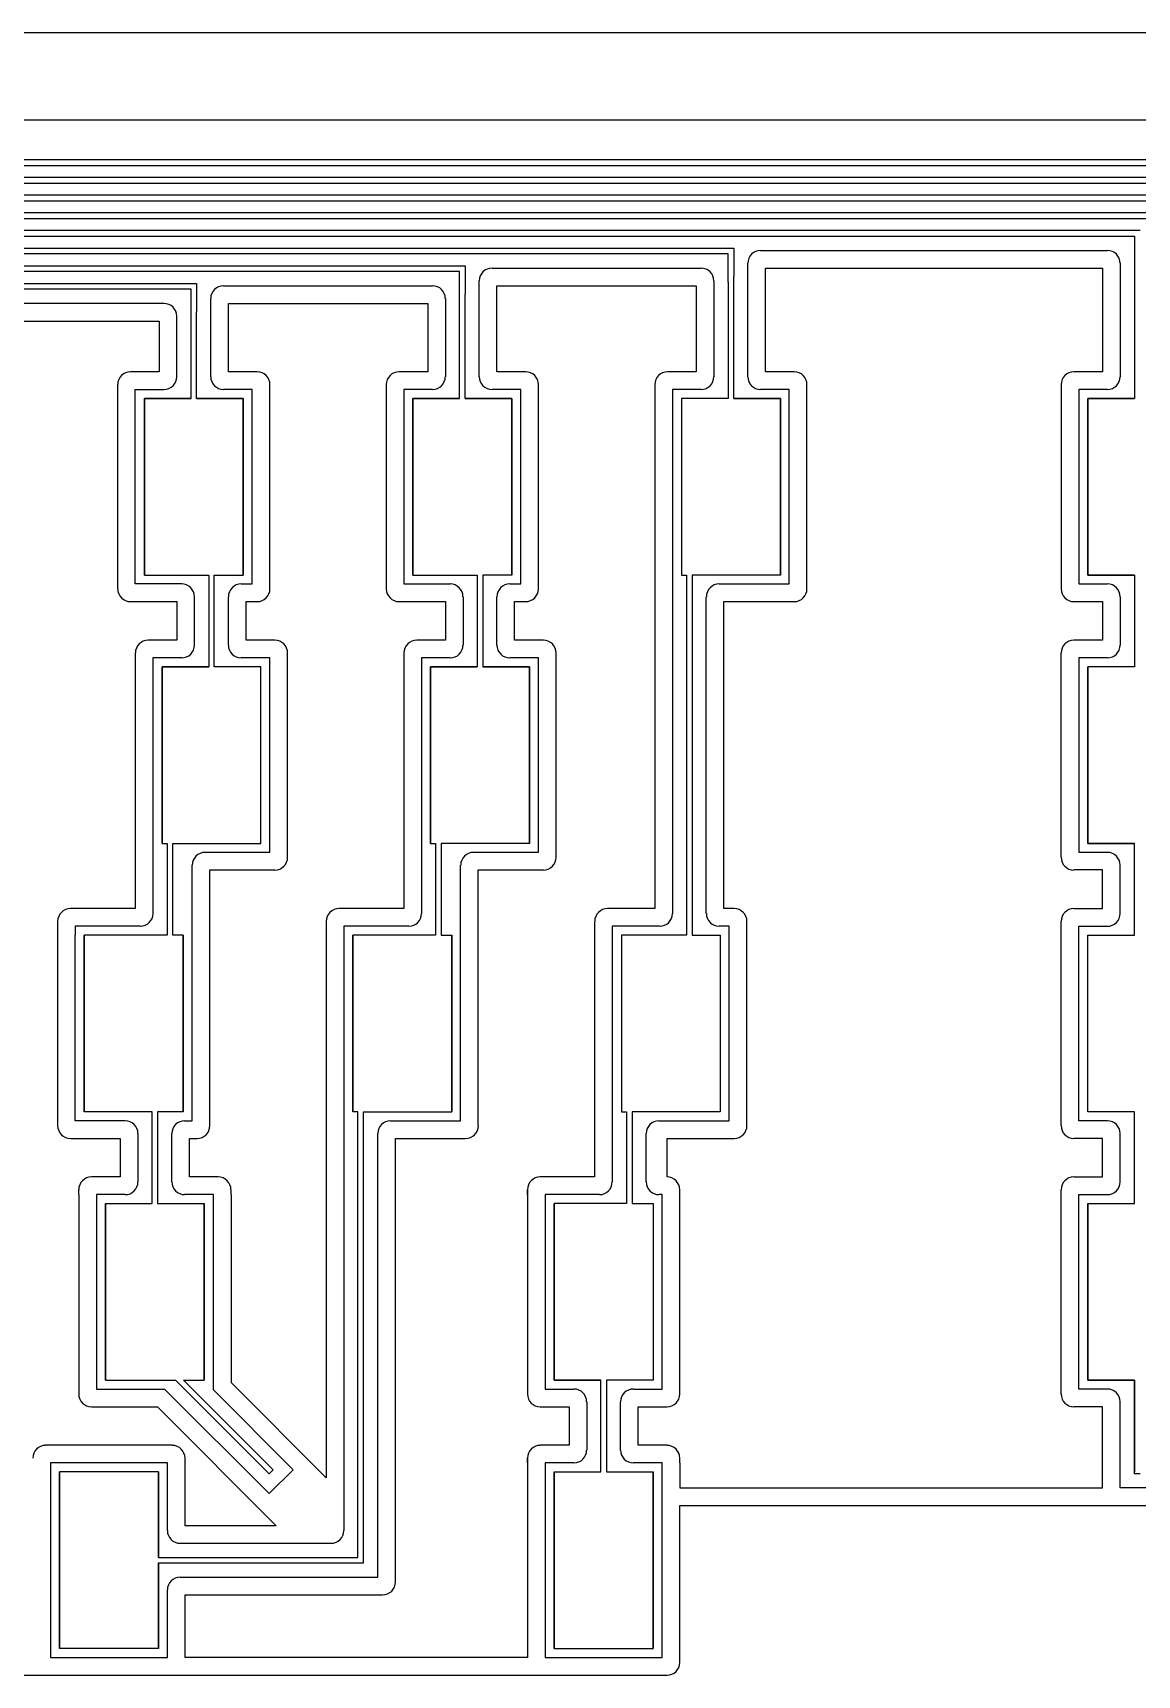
# Model space of a CAD drawing. Header units: inches. Extents: x 19 to 419, y 17 to 135.
# Drawn here: x 240.7 to 318.9, y 17.5 to 133.8 of the extents above; entities that cross this region are included whole.
import ezdxf

# ---------------------------------------------------------------- set-up
doc = ezdxf.new("R2010")
doc.units = ezdxf.units.IN
doc.header["$MEASUREMENT"] = 0
doc.layers.add('Column Pads', color=50, linetype='Continuous')

msp = doc.modelspace()

# ---------------------------------------------------------------- linework, layer by layer
at = {"layer": 'Column Pads'}
for p, q in [((417.6, 133.75), (219.4, 133.75)), ((219.4, 127.6), (397.58, 127.6)), ((324.08, 124.75), (214.64, 124.75)), ((322.83, 123.5), (210.68, 123.5)), ((214.24, 124.35), (323.68, 124.35)), ((321.58, 122.25), (206.72, 122.25)), ((210.28, 123.1), (322.43, 123.1)), ((320.33, 121), (202.76, 121)), ((206.32, 121.85), (321.18, 121.85)), ((319.08, 119.75), (198.8, 119.75)), ((202.36, 120.6), (319.93, 120.6)), ((198.4, 119.35), (318.68, 119.35)), ((318.68, 119.35), (318.68, 117.35)), ((289.93, 118.1), (194.44, 118.1)), ((194.84, 118.5), (290.33, 118.5)), ((289.93, 116.1), (289.93, 118.1)), ((290.33, 118.5), (290.33, 116.5)), ((291.33, 109.41), (291.33, 117.44)), ((292.23, 118.35), (316.77, 118.35)), ((317.68, 117.44), (317.68, 109.41)), ((270.93, 116.85), (190.48, 116.85)), ((190.88, 117.25), (271.33, 117.25)), ((270.93, 114.85), (270.93, 116.85)), ((271.33, 117.25), (271.33, 115.25)), ((273.23, 117.1), (288.02, 117.1)), ((290.33, 107.87), (290.33, 116.5)), ((292.58, 109.76), (292.58, 117.1)), ((292.58, 117.1), (316.43, 117.1)), ((316.43, 117.1), (316.43, 109.76)), ((318.68, 117.35), (318.68, 107.87)), ((251.93, 115.6), (186.52, 115.6)), ((186.92, 116), (252.33, 116)), ((251.93, 113.6), (251.93, 115.6)), ((252.33, 116), (252.33, 114)), ((254.23, 115.85), (269.02, 115.85)), ((271.33, 107.87), (271.33, 115.25)), ((272.33, 109.41), (272.33, 116.19)), ((273.58, 109.76), (273.58, 115.85)), ((273.58, 115.85), (287.68, 115.85)), ((287.68, 115.85), (287.68, 109.76)), ((288.93, 116.19), (288.93, 109.41)), ((289.93, 116.1), (289.93, 107.87)), ((250.02, 114.6), (235.23, 114.6)), ((252.33, 107.87), (252.33, 114)), ((253.33, 109.41), (253.33, 114.94)), ((254.58, 109.76), (254.58, 114.6)), ((254.58, 114.6), (268.68, 114.6)), ((268.68, 114.6), (268.68, 109.76)), ((269.93, 114.94), (269.93, 109.41)), ((270.93, 107.87), (270.93, 114.85)), ((235.58, 113.35), (249.68, 113.35)), ((249.68, 113.35), (249.68, 109.76)), ((250.93, 109.41), (250.93, 113.69)), ((251.93, 107.87), (251.93, 113.6)), ((249.68, 109.76), (247.65, 109.76)), ((256.61, 109.76), (254.58, 109.76)), ((268.68, 109.76), (266.65, 109.76)), ((275.61, 109.76), (273.58, 109.76)), ((287.68, 109.76), (285.65, 109.76)), ((294.61, 109.76), (292.58, 109.76)), ((316.43, 109.76), (314.4, 109.76)), ((246.74, 108.85), (246.74, 108.51)), ((246.74, 108.51), (246.74, 94.74)), ((247.99, 107.87), (247.99, 108.51)), ((247.99, 108.51), (249.02, 108.51)), ((249.02, 108.51), (250.02, 108.51)), ((255.23, 108.51), (254.23, 108.51)), ((256.26, 108.51), (255.23, 108.51)), ((256.26, 107.87), (256.26, 108.51)), ((257.51, 108.51), (257.51, 108.85)), ((257.51, 94.74), (257.51, 108.51)), ((265.74, 108.85), (265.74, 108.51)), ((265.74, 108.51), (265.74, 94.74)), ((268.02, 108.51), (266.99, 108.51)), ((266.99, 108.51), (266.99, 107.87)), ((269.02, 108.51), (268.02, 108.51)), ((274.23, 108.51), (273.23, 108.51)), ((275.26, 108.51), (274.23, 108.51)), ((275.26, 107.87), (275.26, 108.51)), ((276.51, 108.51), (276.51, 108.85)), ((276.51, 94.74), (276.51, 108.51)), ((284.74, 108.85), (284.74, 71.76)), ((287.02, 108.51), (285.99, 108.51)), ((285.99, 108.51), (285.99, 71.41)), ((288.02, 108.51), (287.02, 108.51)), ((293.23, 108.51), (292.23, 108.51)), ((294.26, 108.51), (293.23, 108.51)), ((294.26, 107.87), (294.26, 108.51)), ((295.51, 108.51), (295.51, 108.85)), ((295.51, 94.74), (295.51, 108.51)), ((313.49, 108.85), (313.49, 108.51)), ((313.49, 108.51), (313.49, 94.74)), ((315.77, 108.51), (314.74, 108.51)), ((314.74, 108.51), (314.74, 107.87)), ((316.77, 108.51), (315.77, 108.51)), ((247.99, 95.37), (247.99, 107.87)), ((248.63, 95.37), (248.63, 107.87)), ((248.63, 107.87), (248.63, 95.37)), ((251.93, 107.87), (248.63, 107.87)), ((248.63, 107.87), (251.93, 107.87)), ((252.33, 107.87), (255.63, 107.87)), ((255.63, 107.87), (252.33, 107.87)), ((255.63, 95.37), (255.63, 107.87)), ((255.63, 107.87), (255.63, 95.37)), ((256.26, 95.37), (256.26, 107.87)), ((266.99, 107.87), (266.99, 95.37)), ((267.63, 95.37), (267.63, 107.87)), ((267.63, 107.87), (267.63, 95.37)), ((270.93, 107.87), (267.63, 107.87)), ((267.63, 107.87), (270.93, 107.87)), ((271.33, 107.87), (274.63, 107.87)), ((274.63, 107.87), (271.33, 107.87)), ((274.63, 95.37), (274.63, 107.87)), ((274.63, 107.87), (274.63, 95.37)), ((275.26, 95.37), (275.26, 107.87)), ((289.93, 107.87), (286.63, 107.87)), ((286.63, 107.87), (286.63, 95.37)), ((289.93, 107.87), (286.63, 107.87)), ((286.63, 107.87), (286.63, 95.37)), ((290.33, 107.87), (293.63, 107.87)), ((293.63, 107.87), (290.33, 107.87)), ((293.63, 95.37), (293.63, 107.87)), ((293.63, 107.87), (293.63, 95.37)), ((294.26, 95.37), (294.26, 107.87)), ((314.74, 107.87), (314.74, 95.37)), ((318.68, 107.87), (315.38, 107.87)), ((315.38, 107.87), (315.38, 95.37)), ((315.38, 95.37), (315.38, 107.87)), ((315.38, 107.87), (318.68, 107.87)), ((247.99, 94.74), (247.99, 95.37)), ((248.63, 95.37), (253.18, 95.37)), ((253.18, 95.37), (253.18, 88.87)), ((253.58, 88.87), (253.58, 95.37)), ((253.58, 95.37), (255.63, 95.37)), ((256.26, 94.74), (256.26, 95.37)), ((266.99, 95.37), (266.99, 94.74)), ((267.63, 95.37), (272.18, 95.37)), ((272.18, 95.37), (272.18, 88.87)), ((274.63, 95.37), (272.58, 95.37)), ((272.58, 95.37), (272.58, 88.87)), ((275.26, 94.74), (275.26, 95.37)), ((286.63, 95.37), (286.99, 95.37)), ((286.99, 95.37), (286.99, 69.88)), ((293.63, 95.37), (287.39, 95.37)), ((287.39, 95.37), (287.39, 69.88)), ((294.26, 94.74), (294.26, 95.37)), ((314.74, 95.37), (314.74, 94.74)), ((315.38, 95.37), (318.68, 95.37)), ((318.68, 95.37), (315.38, 95.37)), ((318.68, 95.37), (318.68, 88.87)), ((246.74, 94.74), (246.74, 94.39)), ((251.27, 94.74), (247.99, 94.74)), ((255.48, 94.74), (256.26, 94.74)), ((257.51, 94.39), (257.51, 94.74)), ((265.74, 94.74), (265.74, 94.39)), ((266.99, 94.74), (270.27, 94.74)), ((274.48, 94.74), (275.26, 94.74)), ((276.51, 94.39), (276.51, 94.74)), ((289.3, 94.74), (294.26, 94.74)), ((295.51, 94.39), (295.51, 94.74)), ((313.49, 94.74), (313.49, 94.39)), ((314.74, 94.74), (315.77, 94.74)), ((315.77, 94.74), (316.77, 94.74)), ((247.65, 93.49), (250.93, 93.49)), ((250.93, 93.49), (250.93, 90.76)), ((252.18, 90.41), (252.18, 93.83)), ((254.58, 90.41), (254.58, 93.83)), ((255.83, 90.76), (255.83, 93.49)), ((255.83, 93.49), (256.61, 93.49)), ((266.65, 93.49), (269.93, 93.49)), ((269.93, 93.49), (269.93, 90.76)), ((271.18, 93.83), (271.18, 90.41)), ((273.58, 90.41), (273.58, 93.83)), ((274.83, 90.76), (274.83, 93.49)), ((274.83, 93.49), (275.61, 93.49)), ((288.39, 71.41), (288.39, 93.83)), ((289.64, 71.76), (289.64, 93.49)), ((289.64, 93.49), (294.61, 93.49)), ((314.4, 93.49), (316.43, 93.49)), ((316.43, 93.49), (316.43, 90.76)), ((317.68, 93.83), (317.68, 90.41)), ((250.93, 90.76), (248.9, 90.76)), ((257.86, 90.76), (255.83, 90.76)), ((269.93, 90.76), (267.9, 90.76)), ((276.86, 90.76), (274.83, 90.76)), ((316.43, 90.76), (314.4, 90.76)), ((247.99, 89.85), (247.99, 89.51)), ((258.76, 89.51), (258.76, 89.85)), ((266.99, 89.85), (266.99, 89.51)), ((277.76, 89.51), (277.76, 89.85)), ((313.49, 89.51), (313.49, 89.85)), ((247.99, 89.51), (247.99, 71.76)), ((250.27, 89.51), (249.24, 89.51)), ((249.24, 89.51), (249.24, 71.41)), ((253.18, 88.87), (249.88, 88.87)), ((249.88, 88.87), (249.88, 76.37)), ((249.88, 76.37), (249.88, 88.87)), ((249.88, 88.87), (253.18, 88.87)), ((251.27, 89.51), (250.27, 89.51)), ((256.88, 88.87), (253.58, 88.87)), ((256.88, 88.87), (253.58, 88.87)), ((256.48, 89.51), (255.48, 89.51)), ((257.51, 89.51), (256.48, 89.51)), ((256.88, 76.37), (256.88, 88.87)), ((256.88, 76.37), (256.88, 88.87)), ((257.51, 88.87), (257.51, 89.51)), ((257.51, 76.37), (257.51, 88.87)), ((258.76, 75.74), (258.76, 89.51)), ((266.99, 89.51), (266.99, 71.76)), ((269.27, 89.51), (268.24, 89.51)), ((268.24, 89.51), (268.24, 71.41)), ((272.18, 88.87), (268.88, 88.87)), ((268.88, 88.87), (268.88, 76.37)), ((268.88, 76.37), (268.88, 88.87)), ((268.88, 88.87), (272.18, 88.87)), ((270.27, 89.51), (269.27, 89.51)), ((272.58, 88.87), (275.88, 88.87)), ((275.88, 88.87), (272.58, 88.87)), ((275.48, 89.51), (274.48, 89.51)), ((276.51, 89.51), (275.48, 89.51)), ((275.88, 88.87), (275.88, 76.37)), ((275.88, 76.37), (275.88, 88.87)), ((276.51, 88.87), (276.51, 89.51)), ((276.51, 76.37), (276.51, 88.87)), ((277.76, 75.74), (277.76, 89.51)), ((313.49, 75.74), (313.49, 89.51)), ((315.77, 89.51), (314.74, 89.51)), ((314.74, 89.51), (314.74, 88.87)), ((314.74, 88.87), (314.74, 76.37)), ((315.38, 76.37), (315.38, 88.87)), ((315.38, 88.87), (315.38, 76.37)), ((318.68, 88.87), (315.38, 88.87)), ((316.77, 89.51), (315.77, 89.51)), ((249.88, 76.37), (250.24, 76.37)), ((250.24, 76.37), (250.24, 69.88)), ((250.64, 69.88), (250.64, 76.37)), ((250.64, 76.37), (256.88, 76.37)), ((252.92, 75.74), (257.51, 75.74)), ((257.51, 75.74), (257.51, 76.37)), ((258.76, 75.39), (258.76, 75.74)), ((268.88, 76.37), (269.24, 76.37)), ((269.24, 76.37), (269.24, 69.88)), ((275.88, 76.37), (269.64, 76.37)), ((269.64, 76.37), (269.64, 69.88)), ((271.92, 75.74), (276.51, 75.74)), ((276.51, 75.74), (276.51, 76.37)), ((277.76, 75.39), (277.76, 75.74)), ((313.49, 75.39), (313.49, 75.74)), ((314.74, 76.37), (314.74, 75.74)), ((314.74, 75.74), (315.77, 75.74)), ((318.68, 76.37), (315.38, 76.37)), ((315.38, 76.37), (318.68, 76.37)), ((315.77, 75.74), (316.77, 75.74)), ((318.68, 69.88), (318.68, 76.37)), ((252.01, 56.74), (252.01, 74.83)), ((253.26, 56.39), (253.26, 74.49)), ((253.26, 74.49), (257.86, 74.49)), ((271.01, 56.74), (271.01, 74.83)), ((272.26, 56.39), (272.26, 74.49)), ((272.26, 74.49), (276.86, 74.49)), ((316.43, 74.49), (314.4, 74.49)), ((316.43, 71.76), (316.43, 74.49)), ((317.68, 71.42), (317.68, 74.83)), ((247.99, 71.76), (243.4, 71.76)), ((266.99, 71.76), (262.4, 71.76)), ((284.74, 71.76), (281.4, 71.76)), ((290.36, 71.76), (289.64, 71.76)), ((314.4, 71.76), (316.43, 71.76)), ((242.49, 70.85), (242.49, 56.74)), ((248.34, 70.51), (243.74, 70.51)), ((243.74, 70.51), (243.74, 69.88)), ((243.74, 57.37), (243.74, 69.88)), ((250.24, 69.88), (244.38, 69.88)), ((244.38, 69.88), (244.38, 57.37)), ((244.38, 57.37), (244.38, 69.88)), ((251.38, 69.88), (250.64, 69.88)), ((251.38, 57.37), (251.38, 69.88)), ((251.38, 69.88), (251.38, 57.37)), ((261.49, 70.85), (261.49, 31.47)), ((267.34, 70.51), (262.74, 70.51)), ((262.74, 70.51), (262.74, 27.73)), ((269.24, 69.88), (263.38, 69.88)), ((263.38, 69.88), (263.38, 57.37)), ((263.38, 57.37), (263.38, 69.88)), ((269.64, 69.88), (270.38, 69.88)), ((270.38, 69.88), (270.38, 57.37)), ((270.38, 57.37), (270.38, 69.88)), ((280.49, 70.85), (280.49, 52.76)), ((285.09, 70.51), (281.74, 70.51)), ((281.74, 70.51), (281.74, 52.41)), ((286.99, 69.88), (282.38, 69.88)), ((282.38, 69.88), (282.38, 57.37)), ((287.39, 69.88), (289.38, 69.88)), ((290.01, 70.51), (289.3, 70.51)), ((289.38, 69.88), (289.38, 57.37)), ((289.38, 69.88), (289.38, 57.37)), ((290.01, 56.74), (290.01, 70.51)), ((291.26, 56.39), (291.26, 70.85)), ((313.49, 70.51), (313.49, 70.85)), ((313.49, 70.51), (313.49, 70.51)), ((313.49, 70.51), (313.49, 70.51)), ((313.49, 56.74), (313.49, 70.51)), ((314.74, 69.88), (314.74, 70.51)), ((314.74, 70.51), (315.77, 70.51)), ((314.74, 57.37), (314.74, 69.88)), ((315.38, 57.37), (315.38, 69.88)), ((315.38, 57.37), (315.38, 69.88)), ((315.38, 69.88), (318.68, 69.88)), ((315.77, 70.51), (316.77, 70.51)), ((243.74, 56.74), (243.74, 57.37)), ((249.17, 57.37), (244.38, 57.37)), ((249.17, 50.87), (249.17, 57.37)), ((249.57, 57.37), (249.57, 50.87)), ((251.38, 57.37), (249.57, 57.37)), ((263.74, 57.37), (263.38, 57.37)), ((263.74, 25.82), (263.74, 57.37)), ((264.14, 25.43), (264.14, 57.37)), ((264.14, 57.37), (270.38, 57.37)), ((282.38, 57.37), (282.74, 57.37)), ((282.74, 57.37), (282.74, 50.87)), ((289.38, 57.37), (283.14, 57.37)), ((283.14, 57.37), (283.14, 50.87)), ((314.74, 56.74), (314.74, 57.37)), ((318.68, 57.37), (315.38, 57.37)), ((318.68, 57.37), (315.38, 57.37)), ((318.68, 50.87), (318.68, 57.37)), ((242.49, 56.74), (242.49, 56.39)), ((247.27, 56.74), (243.74, 56.74)), ((248.17, 55.83), (248.17, 52.42)), ((250.58, 52.41), (250.58, 55.83)), ((251.48, 56.74), (252.01, 56.74)), ((265.14, 24.42), (265.14, 55.83)), ((266.05, 56.74), (271.01, 56.74)), ((284.14, 52.41), (284.14, 55.83)), ((285.04, 56.74), (290.01, 56.74)), ((313.49, 56.39), (313.49, 56.74)), ((315.77, 56.74), (314.74, 56.74)), ((316.77, 56.74), (315.77, 56.74)), ((317.68, 52.41), (317.68, 55.83)), ((243.4, 55.49), (246.92, 55.49)), ((246.92, 55.49), (246.92, 52.76)), ((251.83, 52.76), (251.83, 55.49)), ((251.83, 55.49), (252.36, 55.49)), ((266.39, 24.08), (266.39, 55.49)), ((266.39, 55.49), (271.36, 55.49)), ((285.61, 52.76), (285.61, 55.49)), ((285.61, 55.49), (290.36, 55.49)), ((316.43, 55.49), (314.4, 55.49)), ((316.43, 52.76), (316.43, 55.49)), ((246.92, 52.76), (244.89, 52.76)), ((253.85, 52.76), (251.83, 52.76)), ((280.49, 52.76), (276.64, 52.76)), ((314.4, 52.76), (316.43, 52.76)), ((243.99, 51.51), (243.99, 51.85)), ((243.99, 51.51), (243.99, 37.74)), ((246.27, 51.51), (245.24, 51.51)), ((245.24, 51.51), (245.24, 50.87)), ((247.27, 51.51), (246.27, 51.51)), ((252.48, 51.51), (251.48, 51.51)), ((253.51, 51.51), (252.48, 51.51)), ((253.51, 37.69), (253.51, 51.51)), ((254.76, 51.51), (254.76, 51.85)), ((254.76, 51.51), (254.76, 38.2)), ((275.74, 51.85), (275.74, 37.74)), ((275.74, 51.51), (275.74, 51.85)), ((280.83, 51.51), (276.99, 51.51)), ((276.99, 51.51), (276.99, 50.87)), ((285.26, 51.51), (285.04, 51.51)), ((285.26, 50.87), (285.26, 51.51)), ((286.51, 51.51), (286.51, 51.85)), ((286.51, 37.74), (286.51, 51.51)), ((313.49, 51.51), (313.49, 51.85)), ((313.49, 51.51), (313.49, 51.51)), ((313.49, 51.51), (313.49, 51.51)), ((313.49, 37.74), (313.49, 51.51)), ((314.74, 50.87), (314.74, 51.51)), ((314.74, 51.51), (315.77, 51.51)), ((315.77, 51.51), (316.77, 51.51)), ((245.24, 50.87), (245.24, 38.37)), ((245.87, 38.37), (245.87, 50.87)), ((245.87, 50.87), (245.87, 38.37)), ((245.87, 50.87), (249.17, 50.87)), ((249.57, 50.87), (252.87, 50.87)), ((252.87, 38.37), (252.87, 50.87)), ((252.87, 50.87), (252.87, 38.37)), ((276.99, 50.87), (276.99, 38.37)), ((277.62, 38.37), (277.62, 50.87)), ((282.74, 50.87), (277.62, 50.87)), ((277.62, 50.87), (277.62, 38.37)), ((283.14, 50.87), (284.62, 50.87)), ((284.62, 50.87), (284.62, 38.37)), ((284.62, 50.87), (284.62, 38.37)), ((285.26, 38.37), (285.26, 50.87)), ((314.74, 38.37), (314.74, 50.87)), ((315.38, 38.37), (315.38, 50.87)), ((315.38, 50.87), (318.68, 50.87)), ((315.38, 50.87), (315.38, 38.37)), ((245.24, 38.37), (245.24, 37.74)), ((245.87, 38.37), (250.84, 38.37)), ((250.84, 38.37), (257.47, 31.75)), ((257.75, 32.03), (251.41, 38.37)), ((251.41, 38.37), (252.87, 38.37)), ((276.99, 38.37), (276.99, 37.74)), ((280.92, 38.37), (277.62, 38.37)), ((277.62, 38.37), (280.92, 38.37)), ((280.92, 31.88), (280.92, 38.37)), ((284.62, 38.37), (281.32, 38.37)), ((284.62, 38.37), (281.32, 38.37)), ((281.32, 38.37), (281.32, 31.88)), ((285.26, 37.74), (285.26, 38.37)), ((314.74, 37.74), (314.74, 38.37)), ((318.68, 38.37), (315.38, 38.37)), ((315.38, 38.37), (318.68, 38.37)), ((318.68, 31.75), (318.68, 38.37)), ((318.68, 38.37), (318.68, 31.88)), ((243.99, 37.74), (243.99, 37.39)), ((245.24, 37.74), (250.06, 37.74)), ((250.06, 37.74), (257.47, 30.34)), ((259.16, 32.03), (253.51, 37.69)), ((254.76, 38.2), (261.49, 31.47)), ((275.74, 37.74), (275.74, 37.39)), ((276.99, 37.74), (278.02, 37.74)), ((278.02, 37.74), (279.02, 37.74)), ((283.23, 37.74), (284.23, 37.74)), ((284.23, 37.74), (285.26, 37.74)), ((286.51, 37.39), (286.51, 37.74)), ((313.49, 37.39), (313.49, 37.74)), ((315.77, 37.74), (314.74, 37.74)), ((316.77, 37.74), (315.77, 37.74)), ((244.89, 36.49), (249.55, 36.49)), ((249.55, 36.49), (257.96, 28.07)), ((276.64, 36.49), (278.68, 36.49)), ((278.68, 36.49), (278.68, 33.76)), ((279.93, 36.84), (279.93, 33.42)), ((282.32, 33.42), (282.32, 36.84)), ((283.57, 33.76), (283.57, 36.49)), ((283.57, 36.49), (285.61, 36.49)), ((316.43, 36.49), (314.4, 36.49)), ((316.43, 30.75), (316.43, 36.49)), ((317.68, 33.29), (317.68, 36.84)), ((250.6, 33.76), (241.64, 33.76)), ((278.68, 33.76), (276.64, 33.76)), ((285.61, 33.76), (283.57, 33.76)), ((251.51, 28.07), (251.51, 32.85)), ((275.74, 32.51), (275.74, 32.85)), ((275.74, 32.85), (275.74, 18.74)), ((286.51, 32.51), (286.51, 32.85)), ((317.68, 30.75), (317.68, 33.29)), ((250.26, 32.51), (241.99, 32.51)), ((241.99, 32.51), (241.99, 31.88)), ((241.99, 31.88), (241.99, 19.38)), ((249.62, 31.88), (242.62, 31.88)), ((242.62, 31.88), (242.62, 19.38)), ((242.62, 19.38), (242.62, 31.88)), ((249.62, 31.88), (249.62, 25.82)), ((249.62, 25.82), (249.62, 31.88)), ((250.26, 27.73), (250.26, 32.51)), ((257.47, 31.75), (257.75, 32.03)), ((257.47, 30.34), (259.16, 32.03)), ((278.02, 32.51), (276.99, 32.51)), ((276.99, 32.51), (276.99, 31.88)), ((276.99, 31.88), (276.99, 19.38)), ((277.62, 31.88), (280.92, 31.88)), ((277.62, 19.38), (277.62, 31.88)), ((277.62, 31.88), (277.62, 19.38)), ((279.02, 32.51), (278.02, 32.51)), ((281.32, 31.88), (284.62, 31.88)), ((284.23, 32.51), (283.23, 32.51)), ((285.26, 32.51), (284.23, 32.51)), ((284.62, 31.88), (284.62, 19.38)), ((284.62, 19.38), (284.62, 31.88)), ((285.26, 31.88), (285.26, 32.51)), ((285.26, 19.38), (285.26, 31.88)), ((286.51, 32.51), (286.51, 30.75)), ((319.08, 31.75), (318.68, 31.75)), ((286.51, 30.75), (316.43, 30.75)), ((320.08, 30.75), (317.68, 30.75)), ((286.51, 18.74), (286.51, 29.5)), ((286.51, 29.5), (317.33, 29.5)), ((317.33, 29.5), (320.42, 29.5)), ((257.96, 28.07), (251.51, 28.07)), ((261.84, 26.82), (251.16, 26.82)), ((249.62, 25.82), (263.74, 25.82)), ((249.62, 19.38), (249.62, 25.43)), ((249.62, 25.43), (249.62, 19.38)), ((249.62, 25.43), (264.14, 25.43)), ((251.16, 24.42), (265.14, 24.42)), ((250.26, 18.74), (250.26, 23.52)), ((251.51, 18.74), (251.51, 23.17)), ((251.51, 23.17), (265.49, 23.17)), ((241.99, 19.38), (241.99, 18.74)), ((241.99, 18.74), (250.26, 18.74)), ((249.62, 19.38), (242.62, 19.38)), ((275.74, 18.74), (251.51, 18.74)), ((276.99, 19.38), (276.99, 18.74)), ((276.99, 18.74), (285.26, 18.74)), ((277.62, 19.38), (284.62, 19.38)), ((285.26, 18.74), (285.26, 19.38)), ((286.51, 18.39), (286.51, 18.74)), ((232.48, 17.49), (241.64, 17.49)), ((241.64, 17.49), (250.6, 17.49)), ((250.6, 17.49), (276.64, 17.49)), ((276.64, 17.49), (285.61, 17.49))]:
    msp.add_line(p, q, dxfattribs=at)
for centre, start, end in [((292.23, 117.44), 90, 180), ((316.77, 117.44), 0, 90), ((273.23, 116.19), 90, 180), ((288.02, 116.19), 360, 90), ((254.23, 114.94), 90, 180), ((269.02, 114.94), 360, 90), ((250.02, 113.69), 360, 90), ((247.65, 108.85), 90, 180), ((250.02, 109.41), 270, 360), ((254.23, 109.41), 180, 270), ((256.61, 108.85), 360, 90), ((266.65, 108.85), 90, 180), ((269.02, 109.41), 270, 360), ((273.23, 109.41), 180, 270), ((275.61, 108.85), 0, 90), ((285.65, 108.85), 90, 180), ((288.02, 109.41), 270, 360), ((292.23, 109.41), 180, 270), ((294.61, 108.85), 360, 90), ((314.4, 108.85), 90, 180), ((316.77, 109.41), 270, 360), ((247.65, 94.39), 180, 270), ((251.27, 93.83), 360, 90.045), ((255.48, 93.83), 90, 180.0422), ((256.61, 94.39), 270, 0), ((266.65, 94.39), 180, 270), ((270.27, 93.83), 360, 90.045), ((274.48, 93.83), 90, 180.0422), ((275.61, 94.39), 270, 0), ((289.3, 93.83), 90, 180), ((294.61, 94.39), 270, 0), ((314.4, 94.39), 180, 270), ((316.77, 93.83), 0, 90), ((248.9, 89.85), 90, 180), ((257.86, 89.85), 360, 90), ((267.9, 89.85), 90, 180), ((276.86, 89.85), 360, 90), ((314.4, 89.85), 90, 180), ((251.27, 90.41), 270, 360), ((255.48, 90.41), 180.0744, 270), ((270.27, 90.41), 270, 360), ((274.48, 90.41), 180.0744, 270), ((316.77, 90.41), 270, 359.9387), ((252.92, 74.83), 90, 180), ((271.92, 74.83), 90, 180), ((316.77, 74.83), 0, 90), ((257.86, 75.39), 270, 0), ((276.86, 75.39), 270, 0), ((314.4, 75.39), 180, 270), ((243.4, 70.85), 90, 180), ((248.34, 71.41), 270, 0), ((262.4, 70.85), 90, 180), ((267.34, 71.41), 270, 0), ((281.4, 70.85), 90, 180), ((285.09, 71.41), 270, 0), ((289.3, 71.41), 180, 270), ((290.36, 70.85), 360, 90), ((314.4, 70.85), 90, 180), ((316.77, 71.41), 270, 0.0393), ((243.4, 56.39), 180, 270), ((247.27, 55.83), 0, 90), ((251.48, 55.83), 90, 180.1073), ((252.36, 56.39), 270, 360), ((266.05, 55.83), 90, 180), ((271.36, 56.39), 270, 0), ((285.04, 55.83), 90, 180), ((290.36, 56.39), 270, 0), ((314.4, 56.39), 180, 270), ((316.77, 55.83), 360, 90), ((244.89, 51.85), 90, 180), ((247.27, 52.41), 270, 0.0393), ((251.48, 52.41), 180.0153, 270), ((253.85, 51.85), 359.9182, 90), ((276.64, 51.85), 90, 180), ((280.83, 52.41), 270, 360), ((285.04, 52.41), 180, 270), ((285.61, 51.85), 359.9182, 90), ((314.4, 51.85), 90, 180), ((316.77, 52.41), 270, 360), ((244.89, 37.39), 180, 270), ((276.64, 37.39), 180, 270), ((279.02, 36.84), 0, 90), ((283.23, 36.84), 90, 180), ((285.61, 37.39), 270, 0), ((314.4, 37.39), 180, 270), ((316.77, 36.84), 0, 90), ((241.64, 32.85), 90, 180), ((250.6, 32.85), 0, 90), ((276.64, 32.85), 90, 180), ((285.61, 32.85), 360, 90), ((279.02, 33.42), 270, 360), ((283.23, 33.42), 180, 270), ((251.16, 27.73), 180, 270), ((261.84, 27.73), 270, 0), ((251.16, 23.52), 90, 180), ((265.49, 24.08), 270, 360), ((285.61, 18.39), 270, 0)]:
    msp.add_arc(centre, 0.905, start, end, dxfattribs=at)

doc.saveas('drawing.dxf')
